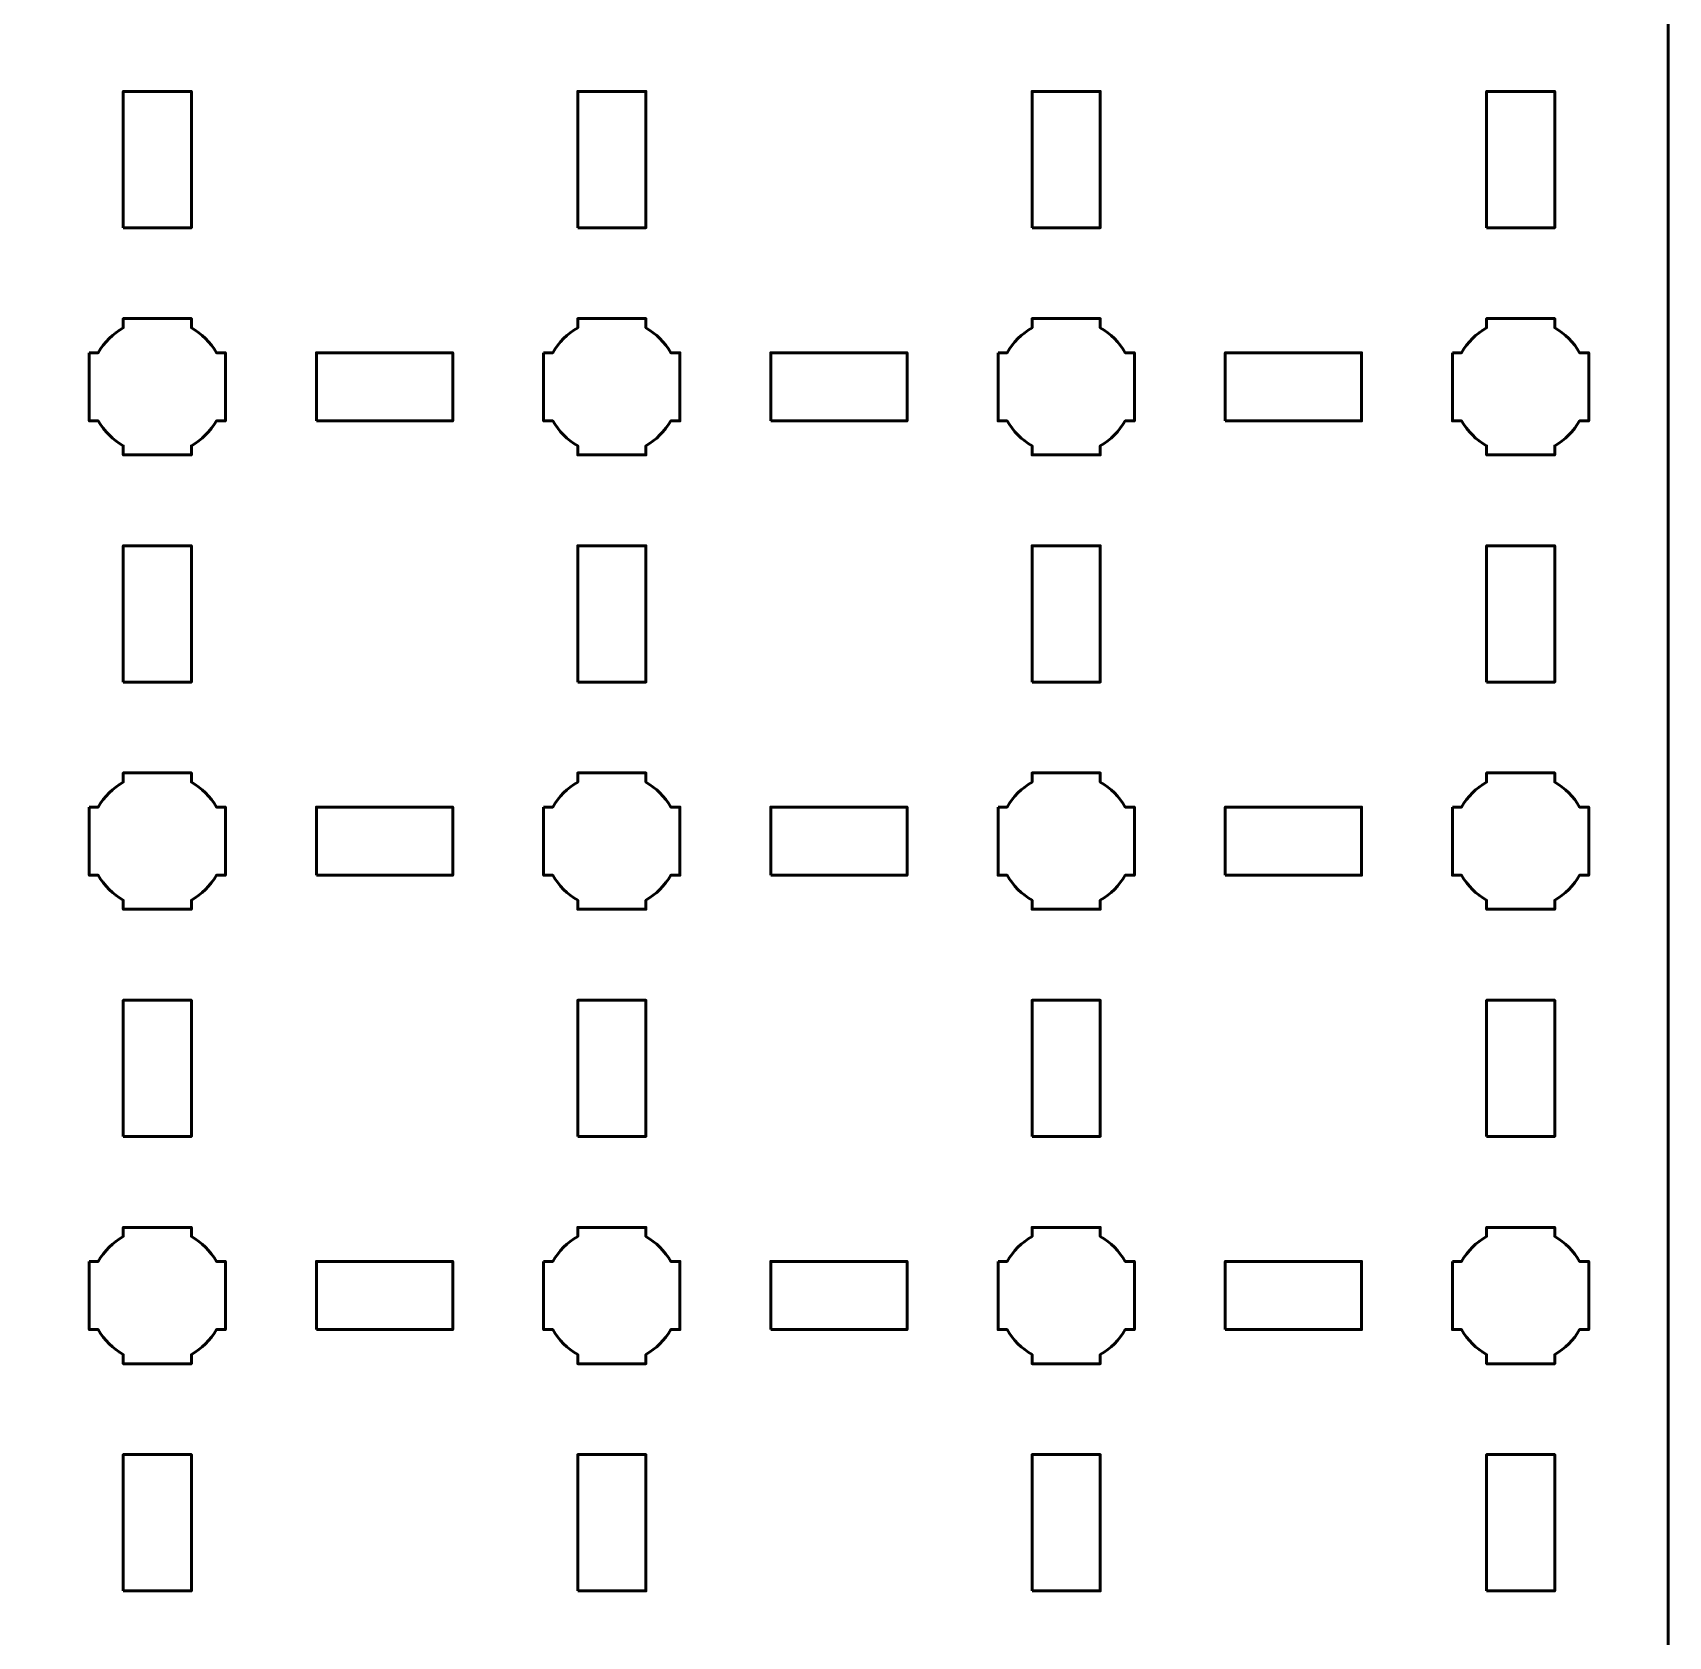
# Model space of a CAD drawing. Header units: centimetres. Extents: x -40.1 to 19.1, y -44.5 to 14.8.
# Drawn here: x 11.95 to 19.15, y 0.65 to 7.71 of the extents above; entities that cross this region are included whole.
import ezdxf

# ---------------------------------------------------------------- set-up
doc = ezdxf.new("R2010")
doc.units = ezdxf.units.CM
doc.header["$MEASUREMENT"] = 0
doc.layers.add('Layer 1', color=7, linetype='Continuous')

msp = doc.modelspace()

# ---------------------------------------------------------------- linework, layer by layer
at = {"layer": 'Layer 1', "lineweight": 53}
for points in [[(12.35, 6.85), (12.65, 6.85), (12.65, 7.45), (12.35, 7.45), (12.35, 6.85)], [(14.35, 6.85), (14.65, 6.85), (14.65, 7.45), (14.35, 7.45), (14.35, 6.85)], [(16.35, 6.85), (16.65, 6.85), (16.65, 7.45), (16.35, 7.45), (16.35, 6.85)], [(18.35, 6.85), (18.65, 6.85), (18.65, 7.45), (18.35, 7.45), (18.35, 6.85)], [(13.2, 6), (13.8, 6), (13.8, 6.3), (13.2, 6.3), (13.2, 6)], [(15.2, 6), (15.8, 6), (15.8, 6.3), (15.2, 6.3), (15.2, 6)], [(17.2, 6), (17.8, 6), (17.8, 6.3), (17.2, 6.3), (17.2, 6)], [(12.35, 4.85), (12.65, 4.85), (12.65, 5.45), (12.35, 5.45), (12.35, 4.85)], [(14.35, 4.85), (14.65, 4.85), (14.65, 5.45), (14.35, 5.45), (14.35, 4.85)], [(16.35, 4.85), (16.65, 4.85), (16.65, 5.45), (16.35, 5.45), (16.35, 4.85)], [(18.35, 4.85), (18.65, 4.85), (18.65, 5.45), (18.35, 5.45), (18.35, 4.85)], [(13.2, 4), (13.8, 4), (13.8, 4.3), (13.2, 4.3), (13.2, 4)], [(15.2, 4), (15.8, 4), (15.8, 4.3), (15.2, 4.3), (15.2, 4)], [(17.2, 4), (17.8, 4), (17.8, 4.3), (17.2, 4.3), (17.2, 4)], [(12.35, 2.85), (12.65, 2.85), (12.65, 3.45), (12.35, 3.45), (12.35, 2.85)], [(14.35, 2.85), (14.65, 2.85), (14.65, 3.45), (14.35, 3.45), (14.35, 2.85)], [(16.35, 2.85), (16.65, 2.85), (16.65, 3.45), (16.35, 3.45), (16.35, 2.85)], [(18.35, 2.85), (18.65, 2.85), (18.65, 3.45), (18.35, 3.45), (18.35, 2.85)], [(13.2, 2), (13.8, 2), (13.8, 2.3), (13.2, 2.3), (13.2, 2)], [(15.2, 2), (15.8, 2), (15.8, 2.3), (15.2, 2.3), (15.2, 2)], [(17.2, 2), (17.8, 2), (17.8, 2.3), (17.2, 2.3), (17.2, 2)], [(12.35, 0.85), (12.65, 0.85), (12.65, 1.45), (12.35, 1.45), (12.35, 0.85)], [(14.35, 0.85), (14.65, 0.85), (14.65, 1.45), (14.35, 1.45), (14.35, 0.85)], [(16.35, 0.85), (16.65, 0.85), (16.65, 1.45), (16.35, 1.45), (16.35, 0.85)], [(18.35, 0.85), (18.65, 0.85), (18.65, 1.45), (18.35, 1.45), (18.35, 0.85)]]:
    msp.add_lwpolyline(points, close=True, dxfattribs=at)
for points, knots in [([(-40.15, -44), (-40.15, -44), (-40.15, 14.3), (-40.15, 14.3), (-40.15, 14.3), (-40.15, 14.57609), (-39.92609, 14.8), (-39.65, 14.8), (-39.65, 14.8), (-39.65, 14.8), (18.65, 14.8), (18.65, 14.8), (18.65, 14.8), (18.92609, 14.8), (19.15, 14.57609), (19.15, 14.3), (19.15, 14.3), (19.15, 14.3), (19.15, -44), (19.15, -44), (19.15, -44), (19.15, -44.27609), (18.92609, -44.5), (18.65, -44.5), (18.65, -44.5), (18.65, -44.5), (-39.65, -44.5), (-39.65, -44.5), (-39.65, -44.5), (-39.92609, -44.5), (-40.15, -44.27609), (-40.15, -44)], [0, 0, 0, 0, 0.125, 0.125, 0.125, 0.125, 0.25, 0.25, 0.25, 0.25, 0.375, 0.375, 0.375, 0.375, 0.5, 0.5, 0.5, 0.5, 0.625, 0.625, 0.625, 0.625, 0.75, 0.75, 0.75, 0.75, 0.875, 0.875, 0.875, 0.875, 1, 1, 1, 1]), ([(12.2, 6.3), (12.2, 6.3), (12.24015, 6.3), (12.24015, 6.3), (12.24015, 6.3), (12.2665, 6.34553), (12.30447, 6.3835), (12.35, 6.40985), (12.35, 6.40985), (12.35, 6.40985), (12.35, 6.45), (12.35, 6.45), (12.35, 6.45), (12.35, 6.45), (12.5, 6.45), (12.5, 6.45), (12.5, 6.45), (12.5, 6.45), (12.65, 6.45), (12.65, 6.45), (12.65, 6.45), (12.65, 6.45), (12.65, 6.40985), (12.65, 6.40985), (12.65, 6.40985), (12.69553, 6.3835), (12.7335, 6.34553), (12.75985, 6.3), (12.75985, 6.3), (12.75985, 6.3), (12.8, 6.3), (12.8, 6.3), (12.8, 6.3), (12.8, 6.3), (12.8, 6.15), (12.8, 6.15), (12.8, 6.15), (12.8, 6.15), (12.8, 6), (12.8, 6), (12.8, 6), (12.8, 6), (12.75985, 6), (12.75985, 6), (12.75985, 6), (12.7335, 5.95447), (12.69553, 5.9165), (12.65, 5.89015), (12.65, 5.89015), (12.65, 5.89015), (12.65, 5.85), (12.65, 5.85), (12.65, 5.85), (12.65, 5.85), (12.5, 5.85), (12.5, 5.85), (12.5, 5.85), (12.5, 5.85), (12.35, 5.85), (12.35, 5.85), (12.35, 5.85), (12.35, 5.85), (12.35, 5.89015), (12.35, 5.89015), (12.35, 5.89015), (12.30447, 5.9165), (12.2665, 5.95447), (12.24015, 6), (12.24015, 6), (12.24015, 6), (12.2, 6), (12.2, 6), (12.2, 6), (12.2, 6), (12.2, 6.15), (12.2, 6.15), (12.2, 6.15), (12.2, 6.15), (12.2, 6.3), (12.2, 6.3)], [0, 0, 0, 0, 0.05, 0.05, 0.05, 0.05, 0.1, 0.1, 0.1, 0.1, 0.15, 0.15, 0.15, 0.15, 0.2, 0.2, 0.2, 0.2, 0.25, 0.25, 0.25, 0.25, 0.3, 0.3, 0.3, 0.3, 0.35, 0.35, 0.35, 0.35, 0.4, 0.4, 0.4, 0.4, 0.45, 0.45, 0.45, 0.45, 0.5, 0.5, 0.5, 0.5, 0.55, 0.55, 0.55, 0.55, 0.6, 0.6, 0.6, 0.6, 0.65, 0.65, 0.65, 0.65, 0.7, 0.7, 0.7, 0.7, 0.75, 0.75, 0.75, 0.75, 0.8, 0.8, 0.8, 0.8, 0.85, 0.85, 0.85, 0.85, 0.9, 0.9, 0.9, 0.9, 0.95, 0.95, 0.95, 0.95, 1, 1, 1, 1]), ([(14.2, 6.3), (14.2, 6.3), (14.24015, 6.3), (14.24015, 6.3), (14.24015, 6.3), (14.2665, 6.34553), (14.30447, 6.3835), (14.35, 6.40985), (14.35, 6.40985), (14.35, 6.40985), (14.35, 6.45), (14.35, 6.45), (14.35, 6.45), (14.35, 6.45), (14.5, 6.45), (14.5, 6.45), (14.5, 6.45), (14.5, 6.45), (14.65, 6.45), (14.65, 6.45), (14.65, 6.45), (14.65, 6.45), (14.65, 6.40985), (14.65, 6.40985), (14.65, 6.40985), (14.69553, 6.3835), (14.7335, 6.34553), (14.75985, 6.3), (14.75985, 6.3), (14.75985, 6.3), (14.8, 6.3), (14.8, 6.3), (14.8, 6.3), (14.8, 6.3), (14.8, 6.15), (14.8, 6.15), (14.8, 6.15), (14.8, 6.15), (14.8, 6), (14.8, 6), (14.8, 6), (14.8, 6), (14.75985, 6), (14.75985, 6), (14.75985, 6), (14.7335, 5.95447), (14.69553, 5.9165), (14.65, 5.89015), (14.65, 5.89015), (14.65, 5.89015), (14.65, 5.85), (14.65, 5.85), (14.65, 5.85), (14.65, 5.85), (14.5, 5.85), (14.5, 5.85), (14.5, 5.85), (14.5, 5.85), (14.35, 5.85), (14.35, 5.85), (14.35, 5.85), (14.35, 5.85), (14.35, 5.89015), (14.35, 5.89015), (14.35, 5.89015), (14.30447, 5.9165), (14.2665, 5.95447), (14.24015, 6), (14.24015, 6), (14.24015, 6), (14.2, 6), (14.2, 6), (14.2, 6), (14.2, 6), (14.2, 6.15), (14.2, 6.15), (14.2, 6.15), (14.2, 6.15), (14.2, 6.3), (14.2, 6.3)], [0, 0, 0, 0, 0.05, 0.05, 0.05, 0.05, 0.1, 0.1, 0.1, 0.1, 0.15, 0.15, 0.15, 0.15, 0.2, 0.2, 0.2, 0.2, 0.25, 0.25, 0.25, 0.25, 0.3, 0.3, 0.3, 0.3, 0.35, 0.35, 0.35, 0.35, 0.4, 0.4, 0.4, 0.4, 0.45, 0.45, 0.45, 0.45, 0.5, 0.5, 0.5, 0.5, 0.55, 0.55, 0.55, 0.55, 0.6, 0.6, 0.6, 0.6, 0.65, 0.65, 0.65, 0.65, 0.7, 0.7, 0.7, 0.7, 0.75, 0.75, 0.75, 0.75, 0.8, 0.8, 0.8, 0.8, 0.85, 0.85, 0.85, 0.85, 0.9, 0.9, 0.9, 0.9, 0.95, 0.95, 0.95, 0.95, 1, 1, 1, 1]), ([(16.2, 6.3), (16.2, 6.3), (16.24015, 6.3), (16.24015, 6.3), (16.24015, 6.3), (16.2665, 6.34553), (16.30447, 6.3835), (16.35, 6.40985), (16.35, 6.40985), (16.35, 6.40985), (16.35, 6.45), (16.35, 6.45), (16.35, 6.45), (16.35, 6.45), (16.5, 6.45), (16.5, 6.45), (16.5, 6.45), (16.5, 6.45), (16.65, 6.45), (16.65, 6.45), (16.65, 6.45), (16.65, 6.45), (16.65, 6.40985), (16.65, 6.40985), (16.65, 6.40985), (16.69553, 6.3835), (16.7335, 6.34553), (16.75985, 6.3), (16.75985, 6.3), (16.75985, 6.3), (16.8, 6.3), (16.8, 6.3), (16.8, 6.3), (16.8, 6.3), (16.8, 6.15), (16.8, 6.15), (16.8, 6.15), (16.8, 6.15), (16.8, 6), (16.8, 6), (16.8, 6), (16.8, 6), (16.75985, 6), (16.75985, 6), (16.75985, 6), (16.7335, 5.95447), (16.69553, 5.9165), (16.65, 5.89015), (16.65, 5.89015), (16.65, 5.89015), (16.65, 5.85), (16.65, 5.85), (16.65, 5.85), (16.65, 5.85), (16.5, 5.85), (16.5, 5.85), (16.5, 5.85), (16.5, 5.85), (16.35, 5.85), (16.35, 5.85), (16.35, 5.85), (16.35, 5.85), (16.35, 5.89015), (16.35, 5.89015), (16.35, 5.89015), (16.30447, 5.9165), (16.2665, 5.95447), (16.24015, 6), (16.24015, 6), (16.24015, 6), (16.2, 6), (16.2, 6), (16.2, 6), (16.2, 6), (16.2, 6.15), (16.2, 6.15), (16.2, 6.15), (16.2, 6.15), (16.2, 6.3), (16.2, 6.3)], [0, 0, 0, 0, 0.05, 0.05, 0.05, 0.05, 0.1, 0.1, 0.1, 0.1, 0.15, 0.15, 0.15, 0.15, 0.2, 0.2, 0.2, 0.2, 0.25, 0.25, 0.25, 0.25, 0.3, 0.3, 0.3, 0.3, 0.35, 0.35, 0.35, 0.35, 0.4, 0.4, 0.4, 0.4, 0.45, 0.45, 0.45, 0.45, 0.5, 0.5, 0.5, 0.5, 0.55, 0.55, 0.55, 0.55, 0.6, 0.6, 0.6, 0.6, 0.65, 0.65, 0.65, 0.65, 0.7, 0.7, 0.7, 0.7, 0.75, 0.75, 0.75, 0.75, 0.8, 0.8, 0.8, 0.8, 0.85, 0.85, 0.85, 0.85, 0.9, 0.9, 0.9, 0.9, 0.95, 0.95, 0.95, 0.95, 1, 1, 1, 1]), ([(18.2, 6.3), (18.2, 6.3), (18.24015, 6.3), (18.24015, 6.3), (18.24015, 6.3), (18.2665, 6.34553), (18.30447, 6.3835), (18.35, 6.40985), (18.35, 6.40985), (18.35, 6.40985), (18.35, 6.45), (18.35, 6.45), (18.35, 6.45), (18.35, 6.45), (18.5, 6.45), (18.5, 6.45), (18.5, 6.45), (18.5, 6.45), (18.65, 6.45), (18.65, 6.45), (18.65, 6.45), (18.65, 6.45), (18.65, 6.40985), (18.65, 6.40985), (18.65, 6.40985), (18.69553, 6.3835), (18.7335, 6.34553), (18.75985, 6.3), (18.75985, 6.3), (18.75985, 6.3), (18.8, 6.3), (18.8, 6.3), (18.8, 6.3), (18.8, 6.3), (18.8, 6.15), (18.8, 6.15), (18.8, 6.15), (18.8, 6.15), (18.8, 6), (18.8, 6), (18.8, 6), (18.8, 6), (18.75985, 6), (18.75985, 6), (18.75985, 6), (18.7335, 5.95447), (18.69553, 5.9165), (18.65, 5.89015), (18.65, 5.89015), (18.65, 5.89015), (18.65, 5.85), (18.65, 5.85), (18.65, 5.85), (18.65, 5.85), (18.5, 5.85), (18.5, 5.85), (18.5, 5.85), (18.5, 5.85), (18.35, 5.85), (18.35, 5.85), (18.35, 5.85), (18.35, 5.85), (18.35, 5.89015), (18.35, 5.89015), (18.35, 5.89015), (18.30447, 5.9165), (18.2665, 5.95447), (18.24015, 6), (18.24015, 6), (18.24015, 6), (18.2, 6), (18.2, 6), (18.2, 6), (18.2, 6), (18.2, 6.15), (18.2, 6.15), (18.2, 6.15), (18.2, 6.15), (18.2, 6.3), (18.2, 6.3)], [0, 0, 0, 0, 0.05, 0.05, 0.05, 0.05, 0.1, 0.1, 0.1, 0.1, 0.15, 0.15, 0.15, 0.15, 0.2, 0.2, 0.2, 0.2, 0.25, 0.25, 0.25, 0.25, 0.3, 0.3, 0.3, 0.3, 0.35, 0.35, 0.35, 0.35, 0.4, 0.4, 0.4, 0.4, 0.45, 0.45, 0.45, 0.45, 0.5, 0.5, 0.5, 0.5, 0.55, 0.55, 0.55, 0.55, 0.6, 0.6, 0.6, 0.6, 0.65, 0.65, 0.65, 0.65, 0.7, 0.7, 0.7, 0.7, 0.75, 0.75, 0.75, 0.75, 0.8, 0.8, 0.8, 0.8, 0.85, 0.85, 0.85, 0.85, 0.9, 0.9, 0.9, 0.9, 0.95, 0.95, 0.95, 0.95, 1, 1, 1, 1]), ([(12.2, 4.3), (12.2, 4.3), (12.24015, 4.3), (12.24015, 4.3), (12.24015, 4.3), (12.2665, 4.34553), (12.30447, 4.3835), (12.35, 4.40985), (12.35, 4.40985), (12.35, 4.40985), (12.35, 4.45), (12.35, 4.45), (12.35, 4.45), (12.35, 4.45), (12.5, 4.45), (12.5, 4.45), (12.5, 4.45), (12.5, 4.45), (12.65, 4.45), (12.65, 4.45), (12.65, 4.45), (12.65, 4.45), (12.65, 4.40985), (12.65, 4.40985), (12.65, 4.40985), (12.69553, 4.3835), (12.7335, 4.34553), (12.75985, 4.3), (12.75985, 4.3), (12.75985, 4.3), (12.8, 4.3), (12.8, 4.3), (12.8, 4.3), (12.8, 4.3), (12.8, 4.15), (12.8, 4.15), (12.8, 4.15), (12.8, 4.15), (12.8, 4), (12.8, 4), (12.8, 4), (12.8, 4), (12.75985, 4), (12.75985, 4), (12.75985, 4), (12.7335, 3.95447), (12.69553, 3.9165), (12.65, 3.89015), (12.65, 3.89015), (12.65, 3.89015), (12.65, 3.85), (12.65, 3.85), (12.65, 3.85), (12.65, 3.85), (12.5, 3.85), (12.5, 3.85), (12.5, 3.85), (12.5, 3.85), (12.35, 3.85), (12.35, 3.85), (12.35, 3.85), (12.35, 3.85), (12.35, 3.89015), (12.35, 3.89015), (12.35, 3.89015), (12.30447, 3.9165), (12.2665, 3.95447), (12.24015, 4), (12.24015, 4), (12.24015, 4), (12.2, 4), (12.2, 4), (12.2, 4), (12.2, 4), (12.2, 4.15), (12.2, 4.15), (12.2, 4.15), (12.2, 4.15), (12.2, 4.3), (12.2, 4.3)], [0, 0, 0, 0, 0.05, 0.05, 0.05, 0.05, 0.1, 0.1, 0.1, 0.1, 0.15, 0.15, 0.15, 0.15, 0.2, 0.2, 0.2, 0.2, 0.25, 0.25, 0.25, 0.25, 0.3, 0.3, 0.3, 0.3, 0.35, 0.35, 0.35, 0.35, 0.4, 0.4, 0.4, 0.4, 0.45, 0.45, 0.45, 0.45, 0.5, 0.5, 0.5, 0.5, 0.55, 0.55, 0.55, 0.55, 0.6, 0.6, 0.6, 0.6, 0.65, 0.65, 0.65, 0.65, 0.7, 0.7, 0.7, 0.7, 0.75, 0.75, 0.75, 0.75, 0.8, 0.8, 0.8, 0.8, 0.85, 0.85, 0.85, 0.85, 0.9, 0.9, 0.9, 0.9, 0.95, 0.95, 0.95, 0.95, 1, 1, 1, 1]), ([(14.2, 4.3), (14.2, 4.3), (14.24015, 4.3), (14.24015, 4.3), (14.24015, 4.3), (14.2665, 4.34553), (14.30447, 4.3835), (14.35, 4.40985), (14.35, 4.40985), (14.35, 4.40985), (14.35, 4.45), (14.35, 4.45), (14.35, 4.45), (14.35, 4.45), (14.5, 4.45), (14.5, 4.45), (14.5, 4.45), (14.5, 4.45), (14.65, 4.45), (14.65, 4.45), (14.65, 4.45), (14.65, 4.45), (14.65, 4.40985), (14.65, 4.40985), (14.65, 4.40985), (14.69553, 4.3835), (14.7335, 4.34553), (14.75985, 4.3), (14.75985, 4.3), (14.75985, 4.3), (14.8, 4.3), (14.8, 4.3), (14.8, 4.3), (14.8, 4.3), (14.8, 4.15), (14.8, 4.15), (14.8, 4.15), (14.8, 4.15), (14.8, 4), (14.8, 4), (14.8, 4), (14.8, 4), (14.75985, 4), (14.75985, 4), (14.75985, 4), (14.7335, 3.95447), (14.69553, 3.9165), (14.65, 3.89015), (14.65, 3.89015), (14.65, 3.89015), (14.65, 3.85), (14.65, 3.85), (14.65, 3.85), (14.65, 3.85), (14.5, 3.85), (14.5, 3.85), (14.5, 3.85), (14.5, 3.85), (14.35, 3.85), (14.35, 3.85), (14.35, 3.85), (14.35, 3.85), (14.35, 3.89015), (14.35, 3.89015), (14.35, 3.89015), (14.30447, 3.9165), (14.2665, 3.95447), (14.24015, 4), (14.24015, 4), (14.24015, 4), (14.2, 4), (14.2, 4), (14.2, 4), (14.2, 4), (14.2, 4.15), (14.2, 4.15), (14.2, 4.15), (14.2, 4.15), (14.2, 4.3), (14.2, 4.3)], [0, 0, 0, 0, 0.05, 0.05, 0.05, 0.05, 0.1, 0.1, 0.1, 0.1, 0.15, 0.15, 0.15, 0.15, 0.2, 0.2, 0.2, 0.2, 0.25, 0.25, 0.25, 0.25, 0.3, 0.3, 0.3, 0.3, 0.35, 0.35, 0.35, 0.35, 0.4, 0.4, 0.4, 0.4, 0.45, 0.45, 0.45, 0.45, 0.5, 0.5, 0.5, 0.5, 0.55, 0.55, 0.55, 0.55, 0.6, 0.6, 0.6, 0.6, 0.65, 0.65, 0.65, 0.65, 0.7, 0.7, 0.7, 0.7, 0.75, 0.75, 0.75, 0.75, 0.8, 0.8, 0.8, 0.8, 0.85, 0.85, 0.85, 0.85, 0.9, 0.9, 0.9, 0.9, 0.95, 0.95, 0.95, 0.95, 1, 1, 1, 1]), ([(16.2, 4.3), (16.2, 4.3), (16.24015, 4.3), (16.24015, 4.3), (16.24015, 4.3), (16.2665, 4.34553), (16.30447, 4.3835), (16.35, 4.40985), (16.35, 4.40985), (16.35, 4.40985), (16.35, 4.45), (16.35, 4.45), (16.35, 4.45), (16.35, 4.45), (16.5, 4.45), (16.5, 4.45), (16.5, 4.45), (16.5, 4.45), (16.65, 4.45), (16.65, 4.45), (16.65, 4.45), (16.65, 4.45), (16.65, 4.40985), (16.65, 4.40985), (16.65, 4.40985), (16.69553, 4.3835), (16.7335, 4.34553), (16.75985, 4.3), (16.75985, 4.3), (16.75985, 4.3), (16.8, 4.3), (16.8, 4.3), (16.8, 4.3), (16.8, 4.3), (16.8, 4.15), (16.8, 4.15), (16.8, 4.15), (16.8, 4.15), (16.8, 4), (16.8, 4), (16.8, 4), (16.8, 4), (16.75985, 4), (16.75985, 4), (16.75985, 4), (16.7335, 3.95447), (16.69553, 3.9165), (16.65, 3.89015), (16.65, 3.89015), (16.65, 3.89015), (16.65, 3.85), (16.65, 3.85), (16.65, 3.85), (16.65, 3.85), (16.5, 3.85), (16.5, 3.85), (16.5, 3.85), (16.5, 3.85), (16.35, 3.85), (16.35, 3.85), (16.35, 3.85), (16.35, 3.85), (16.35, 3.89015), (16.35, 3.89015), (16.35, 3.89015), (16.30447, 3.9165), (16.2665, 3.95447), (16.24015, 4), (16.24015, 4), (16.24015, 4), (16.2, 4), (16.2, 4), (16.2, 4), (16.2, 4), (16.2, 4.15), (16.2, 4.15), (16.2, 4.15), (16.2, 4.15), (16.2, 4.3), (16.2, 4.3)], [0, 0, 0, 0, 0.05, 0.05, 0.05, 0.05, 0.1, 0.1, 0.1, 0.1, 0.15, 0.15, 0.15, 0.15, 0.2, 0.2, 0.2, 0.2, 0.25, 0.25, 0.25, 0.25, 0.3, 0.3, 0.3, 0.3, 0.35, 0.35, 0.35, 0.35, 0.4, 0.4, 0.4, 0.4, 0.45, 0.45, 0.45, 0.45, 0.5, 0.5, 0.5, 0.5, 0.55, 0.55, 0.55, 0.55, 0.6, 0.6, 0.6, 0.6, 0.65, 0.65, 0.65, 0.65, 0.7, 0.7, 0.7, 0.7, 0.75, 0.75, 0.75, 0.75, 0.8, 0.8, 0.8, 0.8, 0.85, 0.85, 0.85, 0.85, 0.9, 0.9, 0.9, 0.9, 0.95, 0.95, 0.95, 0.95, 1, 1, 1, 1]), ([(18.2, 4.3), (18.2, 4.3), (18.24015, 4.3), (18.24015, 4.3), (18.24015, 4.3), (18.2665, 4.34553), (18.30447, 4.3835), (18.35, 4.40985), (18.35, 4.40985), (18.35, 4.40985), (18.35, 4.45), (18.35, 4.45), (18.35, 4.45), (18.35, 4.45), (18.5, 4.45), (18.5, 4.45), (18.5, 4.45), (18.5, 4.45), (18.65, 4.45), (18.65, 4.45), (18.65, 4.45), (18.65, 4.45), (18.65, 4.40985), (18.65, 4.40985), (18.65, 4.40985), (18.69553, 4.3835), (18.7335, 4.34553), (18.75985, 4.3), (18.75985, 4.3), (18.75985, 4.3), (18.8, 4.3), (18.8, 4.3), (18.8, 4.3), (18.8, 4.3), (18.8, 4.15), (18.8, 4.15), (18.8, 4.15), (18.8, 4.15), (18.8, 4), (18.8, 4), (18.8, 4), (18.8, 4), (18.75985, 4), (18.75985, 4), (18.75985, 4), (18.7335, 3.95447), (18.69553, 3.9165), (18.65, 3.89015), (18.65, 3.89015), (18.65, 3.89015), (18.65, 3.85), (18.65, 3.85), (18.65, 3.85), (18.65, 3.85), (18.5, 3.85), (18.5, 3.85), (18.5, 3.85), (18.5, 3.85), (18.35, 3.85), (18.35, 3.85), (18.35, 3.85), (18.35, 3.85), (18.35, 3.89015), (18.35, 3.89015), (18.35, 3.89015), (18.30447, 3.9165), (18.2665, 3.95447), (18.24015, 4), (18.24015, 4), (18.24015, 4), (18.2, 4), (18.2, 4), (18.2, 4), (18.2, 4), (18.2, 4.15), (18.2, 4.15), (18.2, 4.15), (18.2, 4.15), (18.2, 4.3), (18.2, 4.3)], [0, 0, 0, 0, 0.05, 0.05, 0.05, 0.05, 0.1, 0.1, 0.1, 0.1, 0.15, 0.15, 0.15, 0.15, 0.2, 0.2, 0.2, 0.2, 0.25, 0.25, 0.25, 0.25, 0.3, 0.3, 0.3, 0.3, 0.35, 0.35, 0.35, 0.35, 0.4, 0.4, 0.4, 0.4, 0.45, 0.45, 0.45, 0.45, 0.5, 0.5, 0.5, 0.5, 0.55, 0.55, 0.55, 0.55, 0.6, 0.6, 0.6, 0.6, 0.65, 0.65, 0.65, 0.65, 0.7, 0.7, 0.7, 0.7, 0.75, 0.75, 0.75, 0.75, 0.8, 0.8, 0.8, 0.8, 0.85, 0.85, 0.85, 0.85, 0.9, 0.9, 0.9, 0.9, 0.95, 0.95, 0.95, 0.95, 1, 1, 1, 1]), ([(12.2, 2.3), (12.2, 2.3), (12.24015, 2.3), (12.24015, 2.3), (12.24015, 2.3), (12.2665, 2.34553), (12.30447, 2.3835), (12.35, 2.40985), (12.35, 2.40985), (12.35, 2.40985), (12.35, 2.45), (12.35, 2.45), (12.35, 2.45), (12.35, 2.45), (12.5, 2.45), (12.5, 2.45), (12.5, 2.45), (12.5, 2.45), (12.65, 2.45), (12.65, 2.45), (12.65, 2.45), (12.65, 2.45), (12.65, 2.40985), (12.65, 2.40985), (12.65, 2.40985), (12.69553, 2.3835), (12.7335, 2.34553), (12.75985, 2.3), (12.75985, 2.3), (12.75985, 2.3), (12.8, 2.3), (12.8, 2.3), (12.8, 2.3), (12.8, 2.3), (12.8, 2.15), (12.8, 2.15), (12.8, 2.15), (12.8, 2.15), (12.8, 2), (12.8, 2), (12.8, 2), (12.8, 2), (12.75985, 2), (12.75985, 2), (12.75985, 2), (12.7335, 1.95447), (12.69553, 1.9165), (12.65, 1.89015), (12.65, 1.89015), (12.65, 1.89015), (12.65, 1.85), (12.65, 1.85), (12.65, 1.85), (12.65, 1.85), (12.5, 1.85), (12.5, 1.85), (12.5, 1.85), (12.5, 1.85), (12.35, 1.85), (12.35, 1.85), (12.35, 1.85), (12.35, 1.85), (12.35, 1.89015), (12.35, 1.89015), (12.35, 1.89015), (12.30447, 1.9165), (12.2665, 1.95447), (12.24015, 2), (12.24015, 2), (12.24015, 2), (12.2, 2), (12.2, 2), (12.2, 2), (12.2, 2), (12.2, 2.15), (12.2, 2.15), (12.2, 2.15), (12.2, 2.15), (12.2, 2.3), (12.2, 2.3)], [0, 0, 0, 0, 0.05, 0.05, 0.05, 0.05, 0.1, 0.1, 0.1, 0.1, 0.15, 0.15, 0.15, 0.15, 0.2, 0.2, 0.2, 0.2, 0.25, 0.25, 0.25, 0.25, 0.3, 0.3, 0.3, 0.3, 0.35, 0.35, 0.35, 0.35, 0.4, 0.4, 0.4, 0.4, 0.45, 0.45, 0.45, 0.45, 0.5, 0.5, 0.5, 0.5, 0.55, 0.55, 0.55, 0.55, 0.6, 0.6, 0.6, 0.6, 0.65, 0.65, 0.65, 0.65, 0.7, 0.7, 0.7, 0.7, 0.75, 0.75, 0.75, 0.75, 0.8, 0.8, 0.8, 0.8, 0.85, 0.85, 0.85, 0.85, 0.9, 0.9, 0.9, 0.9, 0.95, 0.95, 0.95, 0.95, 1, 1, 1, 1]), ([(14.2, 2.3), (14.2, 2.3), (14.24015, 2.3), (14.24015, 2.3), (14.24015, 2.3), (14.2665, 2.34553), (14.30447, 2.3835), (14.35, 2.40985), (14.35, 2.40985), (14.35, 2.40985), (14.35, 2.45), (14.35, 2.45), (14.35, 2.45), (14.35, 2.45), (14.5, 2.45), (14.5, 2.45), (14.5, 2.45), (14.5, 2.45), (14.65, 2.45), (14.65, 2.45), (14.65, 2.45), (14.65, 2.45), (14.65, 2.40985), (14.65, 2.40985), (14.65, 2.40985), (14.69553, 2.3835), (14.7335, 2.34553), (14.75985, 2.3), (14.75985, 2.3), (14.75985, 2.3), (14.8, 2.3), (14.8, 2.3), (14.8, 2.3), (14.8, 2.3), (14.8, 2.15), (14.8, 2.15), (14.8, 2.15), (14.8, 2.15), (14.8, 2), (14.8, 2), (14.8, 2), (14.8, 2), (14.75985, 2), (14.75985, 2), (14.75985, 2), (14.7335, 1.95447), (14.69553, 1.9165), (14.65, 1.89015), (14.65, 1.89015), (14.65, 1.89015), (14.65, 1.85), (14.65, 1.85), (14.65, 1.85), (14.65, 1.85), (14.5, 1.85), (14.5, 1.85), (14.5, 1.85), (14.5, 1.85), (14.35, 1.85), (14.35, 1.85), (14.35, 1.85), (14.35, 1.85), (14.35, 1.89015), (14.35, 1.89015), (14.35, 1.89015), (14.30447, 1.9165), (14.2665, 1.95447), (14.24015, 2), (14.24015, 2), (14.24015, 2), (14.2, 2), (14.2, 2), (14.2, 2), (14.2, 2), (14.2, 2.15), (14.2, 2.15), (14.2, 2.15), (14.2, 2.15), (14.2, 2.3), (14.2, 2.3)], [0, 0, 0, 0, 0.05, 0.05, 0.05, 0.05, 0.1, 0.1, 0.1, 0.1, 0.15, 0.15, 0.15, 0.15, 0.2, 0.2, 0.2, 0.2, 0.25, 0.25, 0.25, 0.25, 0.3, 0.3, 0.3, 0.3, 0.35, 0.35, 0.35, 0.35, 0.4, 0.4, 0.4, 0.4, 0.45, 0.45, 0.45, 0.45, 0.5, 0.5, 0.5, 0.5, 0.55, 0.55, 0.55, 0.55, 0.6, 0.6, 0.6, 0.6, 0.65, 0.65, 0.65, 0.65, 0.7, 0.7, 0.7, 0.7, 0.75, 0.75, 0.75, 0.75, 0.8, 0.8, 0.8, 0.8, 0.85, 0.85, 0.85, 0.85, 0.9, 0.9, 0.9, 0.9, 0.95, 0.95, 0.95, 0.95, 1, 1, 1, 1]), ([(16.2, 2.3), (16.2, 2.3), (16.24015, 2.3), (16.24015, 2.3), (16.24015, 2.3), (16.2665, 2.34553), (16.30447, 2.3835), (16.35, 2.40985), (16.35, 2.40985), (16.35, 2.40985), (16.35, 2.45), (16.35, 2.45), (16.35, 2.45), (16.35, 2.45), (16.5, 2.45), (16.5, 2.45), (16.5, 2.45), (16.5, 2.45), (16.65, 2.45), (16.65, 2.45), (16.65, 2.45), (16.65, 2.45), (16.65, 2.40985), (16.65, 2.40985), (16.65, 2.40985), (16.69553, 2.3835), (16.7335, 2.34553), (16.75985, 2.3), (16.75985, 2.3), (16.75985, 2.3), (16.8, 2.3), (16.8, 2.3), (16.8, 2.3), (16.8, 2.3), (16.8, 2.15), (16.8, 2.15), (16.8, 2.15), (16.8, 2.15), (16.8, 2), (16.8, 2), (16.8, 2), (16.8, 2), (16.75985, 2), (16.75985, 2), (16.75985, 2), (16.7335, 1.95447), (16.69553, 1.9165), (16.65, 1.89015), (16.65, 1.89015), (16.65, 1.89015), (16.65, 1.85), (16.65, 1.85), (16.65, 1.85), (16.65, 1.85), (16.5, 1.85), (16.5, 1.85), (16.5, 1.85), (16.5, 1.85), (16.35, 1.85), (16.35, 1.85), (16.35, 1.85), (16.35, 1.85), (16.35, 1.89015), (16.35, 1.89015), (16.35, 1.89015), (16.30447, 1.9165), (16.2665, 1.95447), (16.24015, 2), (16.24015, 2), (16.24015, 2), (16.2, 2), (16.2, 2), (16.2, 2), (16.2, 2), (16.2, 2.15), (16.2, 2.15), (16.2, 2.15), (16.2, 2.15), (16.2, 2.3), (16.2, 2.3)], [0, 0, 0, 0, 0.05, 0.05, 0.05, 0.05, 0.1, 0.1, 0.1, 0.1, 0.15, 0.15, 0.15, 0.15, 0.2, 0.2, 0.2, 0.2, 0.25, 0.25, 0.25, 0.25, 0.3, 0.3, 0.3, 0.3, 0.35, 0.35, 0.35, 0.35, 0.4, 0.4, 0.4, 0.4, 0.45, 0.45, 0.45, 0.45, 0.5, 0.5, 0.5, 0.5, 0.55, 0.55, 0.55, 0.55, 0.6, 0.6, 0.6, 0.6, 0.65, 0.65, 0.65, 0.65, 0.7, 0.7, 0.7, 0.7, 0.75, 0.75, 0.75, 0.75, 0.8, 0.8, 0.8, 0.8, 0.85, 0.85, 0.85, 0.85, 0.9, 0.9, 0.9, 0.9, 0.95, 0.95, 0.95, 0.95, 1, 1, 1, 1]), ([(18.2, 2.3), (18.2, 2.3), (18.24015, 2.3), (18.24015, 2.3), (18.24015, 2.3), (18.2665, 2.34553), (18.30447, 2.3835), (18.35, 2.40985), (18.35, 2.40985), (18.35, 2.40985), (18.35, 2.45), (18.35, 2.45), (18.35, 2.45), (18.35, 2.45), (18.5, 2.45), (18.5, 2.45), (18.5, 2.45), (18.5, 2.45), (18.65, 2.45), (18.65, 2.45), (18.65, 2.45), (18.65, 2.45), (18.65, 2.40985), (18.65, 2.40985), (18.65, 2.40985), (18.69553, 2.3835), (18.7335, 2.34553), (18.75985, 2.3), (18.75985, 2.3), (18.75985, 2.3), (18.8, 2.3), (18.8, 2.3), (18.8, 2.3), (18.8, 2.3), (18.8, 2.15), (18.8, 2.15), (18.8, 2.15), (18.8, 2.15), (18.8, 2), (18.8, 2), (18.8, 2), (18.8, 2), (18.75985, 2), (18.75985, 2), (18.75985, 2), (18.7335, 1.95447), (18.69553, 1.9165), (18.65, 1.89015), (18.65, 1.89015), (18.65, 1.89015), (18.65, 1.85), (18.65, 1.85), (18.65, 1.85), (18.65, 1.85), (18.5, 1.85), (18.5, 1.85), (18.5, 1.85), (18.5, 1.85), (18.35, 1.85), (18.35, 1.85), (18.35, 1.85), (18.35, 1.85), (18.35, 1.89015), (18.35, 1.89015), (18.35, 1.89015), (18.30447, 1.9165), (18.2665, 1.95447), (18.24015, 2), (18.24015, 2), (18.24015, 2), (18.2, 2), (18.2, 2), (18.2, 2), (18.2, 2), (18.2, 2.15), (18.2, 2.15), (18.2, 2.15), (18.2, 2.15), (18.2, 2.3), (18.2, 2.3)], [0, 0, 0, 0, 0.05, 0.05, 0.05, 0.05, 0.1, 0.1, 0.1, 0.1, 0.15, 0.15, 0.15, 0.15, 0.2, 0.2, 0.2, 0.2, 0.25, 0.25, 0.25, 0.25, 0.3, 0.3, 0.3, 0.3, 0.35, 0.35, 0.35, 0.35, 0.4, 0.4, 0.4, 0.4, 0.45, 0.45, 0.45, 0.45, 0.5, 0.5, 0.5, 0.5, 0.55, 0.55, 0.55, 0.55, 0.6, 0.6, 0.6, 0.6, 0.65, 0.65, 0.65, 0.65, 0.7, 0.7, 0.7, 0.7, 0.75, 0.75, 0.75, 0.75, 0.8, 0.8, 0.8, 0.8, 0.85, 0.85, 0.85, 0.85, 0.9, 0.9, 0.9, 0.9, 0.95, 0.95, 0.95, 0.95, 1, 1, 1, 1])]:
    msp.add_open_spline(points, degree=3, knots=knots, dxfattribs=at)

doc.saveas('drawing.dxf')
